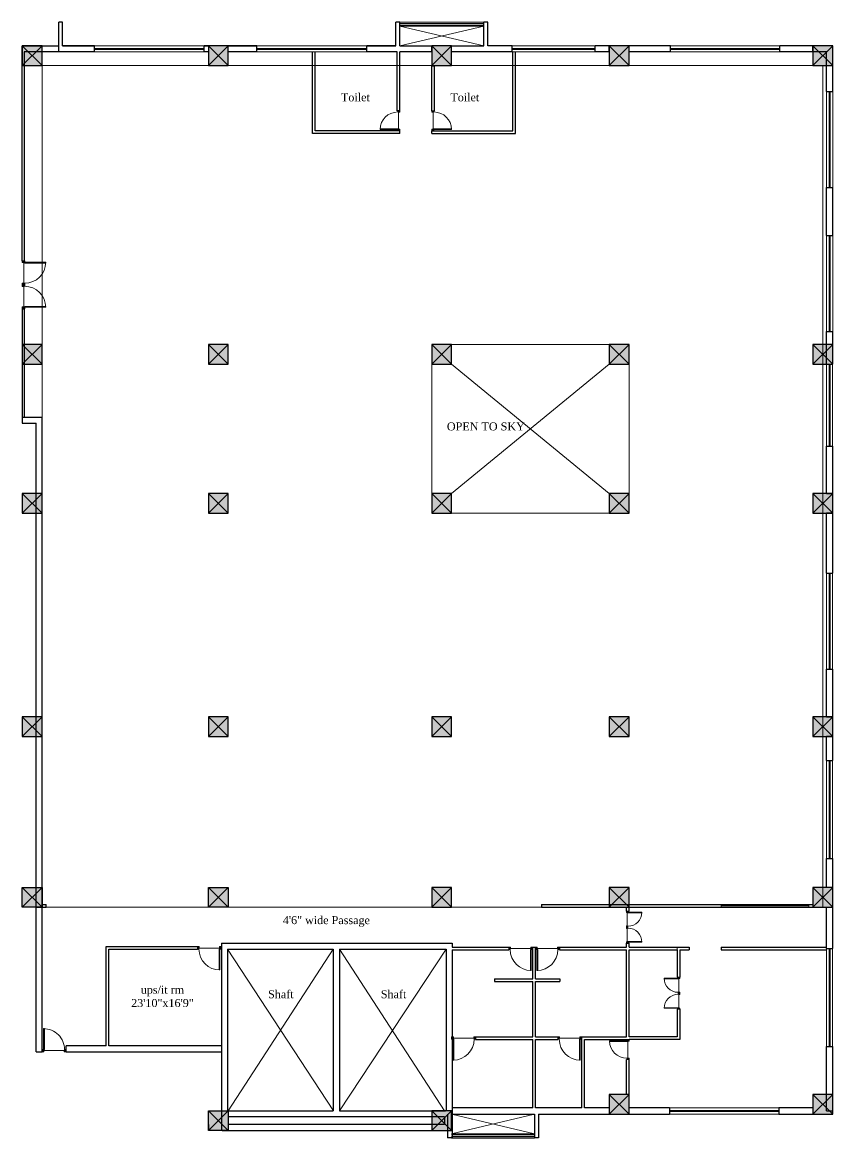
# Model space of a CAD drawing. Header units: inches. Extents: x 327481 to 195042051, y -335014 to 44773228.
# Drawn here: x 345970 to 347185, y -330353 to -328680 of the extents above; entities that cross this region are included whole.
import ezdxf

# ---------------------------------------------------------------- set-up
doc = ezdxf.new("R2010")
doc.units = ezdxf.units.IN
doc.header["$MEASUREMENT"] = 0
doc.linetypes.add('ACAD_ISO10W100', pattern=[18, 12, -3, 0, -3])
doc.layers.add('center', color=146, linetype='Continuous')
for name, color, linetype, lineweight in [('column 1', 146, 'Continuous', 30), ('DOOR', 47, 'Continuous', 9), ('ele1', 1, 'Continuous', 13), ('FLOOR--', 11, 'Continuous', 13), ('furniture', 251, 'Continuous', 13), ('GLASS', 140, 'Continuous', 5), ('ser.duct', 131, 'Continuous', 5), ('TEXT', 7, 'Continuous', 0), ('WALL', 12, 'Continuous', 30)]:
    doc.layers.add(name, color=color, linetype=linetype, lineweight=lineweight)
doc.styles.get("Standard").update_dxf_attribs({"font": 'times.ttf', "height": 12})

# ---------------------------------------------------------------- blocks, each defined once
blk = doc.blocks.new('RTU')
at = {"layer": 'DOOR'}
for points in [[(2799511, -182811), (2799511, -182874), (2799551, -182874), (2799551, -182886), (2799611, -182886), (2799611, -182811)], [(2798637, -183716, 0.009156), (2798637, -183748), (2799511, -183748), (2799511, -183716)], [(2799611, -183811), (2799611, -183736), (2799551, -183736), (2799551, -183748), (2799511, -183748), (2799511, -183811)]]:
    blk.add_hatch(color=256, dxfattribs=at).paths.add_polyline_path(points)
at = {"layer": 'DOOR', "ltscale": 300}
for p, q in [((2799511, -182811), (2799511, -182874)), ((2799611, -182811), (2799511, -182811)), ((2799551, -182874), (2799511, -182874)), ((2799551, -182874), (2799551, -182886)), ((2799611, -182886), (2799551, -182886)), ((2799551, -182886), (2799551, -183736)), ((2799611, -182811), (2799611, -182886)), ((2798637, -183748), (2798637, -183716)), ((2798637, -183716), (2799511, -183716)), ((2799511, -183748), (2798637, -183748)), ((2799511, -183716), (2799511, -183748)), ((2799511, -183811), (2799511, -183748)), ((2799551, -183748), (2799511, -183748)), ((2799611, -183811), (2799511, -183811)), ((2799611, -183736), (2799551, -183736)), ((2799551, -183748), (2799551, -183736)), ((2799611, -183811), (2799611, -183736))]:
    blk.add_line(p, q, dxfattribs=at)
blk.add_arc((2799511, -183748), 874, 90, 180, dxfattribs=at)
blk = doc.blocks.new('COLUMN1')
at = {"layer": 'column 1'}
h = blk.add_hatch(color=256, dxfattribs=at)
h.paths.add_polyline_path([(1, 1), (0, 1), (0.5, 0.5)])
h.paths.add_polyline_path([(1, 1), (0.5, 0.5), (1, 0)])
h.paths.add_polyline_path([(0.5, 0.5), (0, 0), (1, 0)])
h.paths.add_polyline_path([(0.5, 0.5), (0, 1), (0, 0)])
at = {"layer": 'column 1', "lineweight": 0, "ltscale": 0.3}
for p, q in [((0, 1), (1, 0)), ((0, 0), (1, 1))]:
    blk.add_line(p, q, dxfattribs=at)
at = {"layer": 'column 1', "ltscale": 0.3}
for p, q in [((1, 1), (0, 1)), ((0, 1), (0, 0)), ((1, 0), (1, 1)), ((0, 0), (1, 0))]:
    blk.add_line(p, q, dxfattribs=at)
blk = doc.blocks.new('HFGHGF')
at = {"layer": 'DOOR'}
for points in [[(341497.2, -325932.9), (341499.5, -325932.9), (341499.5, -325931.4), (341499.9, -325931.4), (341499.9, -325929.3), (341497.2, -325929.3)], [(341533.2, -325929.3), (341530.5, -325929.3), (341530.5, -325931.4), (341531, -325931.4), (341531, -325932.9), (341533.2, -325932.9)]]:
    blk.add_hatch(color=256, dxfattribs=at).paths.add_polyline_path(points)
h = blk.add_hatch(color=256, dxfattribs=at)
edge = h.paths.add_edge_path()
edge.add_line((341531, -325932.9), (341529.8, -325932.9))
edge.add_line((341529.8, -325932.9), (341529.8, -325964.3))
edge.add_ellipse((341531, -325932.9), major_axis=(22.2, 22.2), ratio=1, start_angle=222.9017, end_angle=225)
edge.add_line((341531, -325964.3), (341531, -325932.9))
at = {"layer": 'DOOR', "ltscale": 300}
for p, q in [((341497.2, -325929.3), (341499.9, -325929.3)), ((341497.2, -325929.3), (341497.2, -325932.9)), ((341499.9, -325929.3), (341499.9, -325931.4)), ((341533.2, -325929.3), (341530.5, -325929.3)), ((341530.5, -325929.3), (341530.5, -325931.4)), ((341533.2, -325929.3), (341533.2, -325932.9)), ((341497.2, -325932.9), (341499.5, -325932.9)), ((341499.5, -325931.4), (341499.9, -325931.4)), ((341499.5, -325931.4), (341499.5, -325932.9)), ((341499.9, -325931.4), (341530.5, -325931.4)), ((341529.8, -325964.3), (341529.8, -325932.9)), ((341529.8, -325932.9), (341531, -325932.9)), ((341531, -325931.4), (341530.5, -325931.4)), ((341531, -325931.4), (341531, -325932.9)), ((341533.2, -325932.9), (341531, -325932.9)), ((341531, -325932.9), (341531, -325964.3)), ((341531, -325964.3), (341529.8, -325964.3))]:
    blk.add_line(p, q, dxfattribs=at)
blk.add_ellipse((341531, -325932.9), major_axis=(22.2, 22.2), ratio=1, start_param=2.356194, end_param=3.926991, dxfattribs=at)

msp = doc.modelspace()

# ---------------------------------------------------------------- hatches: boundary and pattern name
at = {"layer": 'GLASS'}
for points in [[(346242.501, -328719.201), (346078.501, -328719.201), (346078.501, -328720.701), (346242.501, -328720.701)], [(346486.754, -328719.201), (346321.754, -328719.201), (346321.754, -328720.701), (346486.754, -328720.701)], [(346704.58, -328719.201), (346704.58, -328720.701), (346828.58, -328720.701), (346828.58, -328719.201)], [(346941.472, -328719.201), (346941.472, -328720.701), (347105.472, -328720.701), (347105.472, -328719.201)], [(347180.933, -328783.965), (347179.433, -328783.965), (347179.433, -328927.965), (347180.933, -328927.965)], [(347180.933, -328999.965), (347179.433, -328999.965), (347179.433, -329143.965), (347180.933, -329143.965)], [(347179.394, -329315.859), (347180.894, -329315.859), (347180.894, -329192.859), (347179.394, -329192.859)], [(347179.394, -329650.393), (347180.894, -329650.393), (347180.894, -329506.393), (347179.394, -329506.393)], [(347179.394, -329934.219), (347180.894, -329934.219), (347180.894, -329787.219), (347179.394, -329787.219)], [(347179.394, -330216.263), (347180.894, -330216.263), (347180.894, -330069.263), (347179.394, -330069.263)], [(346940.169, -330312.201), (346940.169, -330313.701), (347104.169, -330313.701), (347104.169, -330312.201)]]:
    msp.add_hatch(color=256, dxfattribs=at).paths.add_polyline_path(points)

# ---------------------------------------------------------------- linework, layer by layer
at = {"layer": 'ele1', "ltscale": 0.3}
for p, q in [((346436.627, -330312.535), (346277.729, -330070.236)), ((346436.304, -330070.236), (346278.754, -330312.554)), ((346445.364, -330070.236), (346602.929, -330312.535)), ((346445.364, -330312.535), (346605.554, -330070.236)), ((346613.58, -330347.027), (346738.042, -330347.03)), ((346613.58, -330352.936), (346738.042, -330352.939))]:
    msp.add_line(p, q, dxfattribs=at)
msp.add_lwpolyline([(346024.727, -328679.979), (346024.727, -328685.89)], dxfattribs=at)
msp.add_lwpolyline([(346535.755, -328679.979), (346661.807, -328679.979), (346661.807, -328685.89), (346535.755, -328685.89)], close=True, dxfattribs=at)
at = {"layer": 'FLOOR--'}
msp.add_line((346951.472, -330067.128), (346951.472, -330071.111), dxfattribs=at)
at = {"layer": 'furniture'}
for p, q in [((346078.501, -328715.421), (346242.501, -328715.421)), ((346321.754, -328715.421), (346486.754, -328715.421)), ((346704.58, -328715.421), (346828.58, -328715.421)), ((346941.472, -328715.421), (347105.472, -328715.421)), ((346078.501, -328724.481), (346242.501, -328724.481)), ((346321.754, -328724.481), (346486.754, -328724.481)), ((346704.58, -328724.481), (346828.58, -328724.481)), ((346941.472, -328724.481), (347105.472, -328724.481)), ((347175.653, -328927.965), (347175.653, -328783.965)), ((347184.713, -328927.965), (347184.713, -328783.965)), ((346409.253, -328846.595), (346451.253, -328846.595)), ((347175.653, -329143.965), (347175.653, -328999.965)), ((347184.713, -329143.965), (347184.713, -328999.965)), ((345999.734, -329188.859), (345999.734, -329192.859)), ((346613.58, -329188.859), (346613.58, -329192.859)), ((346879.472, -329188.859), (346879.472, -329192.859)), ((346613.58, -329386.85), (346849.928, -329192.859)), ((346849.928, -329386.85), (346613.58, -329192.859)), ((347175.614, -329315.859), (347175.614, -329192.859)), ((347184.674, -329315.859), (347184.674, -329192.859)), ((346879.472, -329412.393), (346879.472, -329416.393)), ((347175.614, -329650.393), (347175.614, -329506.393)), ((347184.674, -329650.393), (347184.674, -329506.393)), ((346278.754, -329721.676), (346274.747, -329721.676)), ((346278.754, -329721.676), (346278.754, -329725.676)), ((346584.037, -329725.676), (346584.037, -329721.676)), ((346584.037, -329751.219), (346588.037, -329751.219)), ((347175.614, -329934.219), (347175.614, -329787.219)), ((347184.674, -329934.219), (347184.674, -329787.219)), ((346609.58, -329977.719), (346613.58, -329977.719)), ((346879.472, -329977.719), (346875.472, -329977.719)), ((345999.733, -330003.255), (345999.733, -330007.253)), ((347017.501, -330007.263), (347017.501, -330003.263)), ((347149.169, -330005.263), (347017.501, -330005.263)), ((347149.169, -330007.263), (347149.169, -330003.263)), ((347175.614, -330216.263), (347175.614, -330069.263)), ((347184.674, -330216.263), (347184.674, -330069.263)), ((346955.472, -330112.4), (346951.472, -330112.4)), ((346955.472, -330160.396), (346951.472, -330160.396)), ((346940.169, -330308.421), (347104.169, -330308.421)), ((346940.169, -330317.481), (347104.169, -330317.481))]:
    msp.add_line(p, q, dxfattribs=at)
for points in [[(345999.734, -328744.965), (347169.941, -328744.965), (347169.941, -330007.263), (345999.734, -330007.263)], [(346584.037, -329163.315), (346879.472, -329163.315), (346879.472, -329416.393), (346584.037, -329416.393)]]:
    msp.add_lwpolyline(points, close=True, dxfattribs=at)
at = {"layer": 'GLASS', "ltscale": 0.3}
for p, q in [((346535.755, -328681.876), (346661.807, -328681.876)), ((346535.755, -328684.179), (346661.807, -328684.179)), ((346613.58, -330348.876), (346738.042, -330348.879)), ((346613.58, -330350.963), (346738.042, -330350.965))]:
    msp.add_line(p, q, dxfattribs=at)
at = {"layer": 'GLASS'}
for points in [[(346242.501, -328720.701), (346078.501, -328720.701), (346078.501, -328719.201), (346242.501, -328719.201)], [(346486.754, -328720.701), (346321.754, -328720.701), (346321.754, -328719.201), (346486.754, -328719.201)], [(346828.58, -328720.701), (346704.58, -328720.701), (346704.58, -328719.201), (346828.58, -328719.201)], [(347179.433, -328927.965), (347179.433, -328783.965)], [(347180.933, -328783.965), (347180.933, -328927.965)], [(347179.433, -329143.965), (347179.433, -328999.965)], [(347180.933, -328999.965), (347180.933, -329143.965)], [(347179.394, -329315.859), (347179.394, -329192.859)], [(347180.894, -329192.859), (347180.894, -329315.859)], [(347179.394, -329650.393), (347179.394, -329506.393)], [(347180.894, -329506.393), (347180.894, -329650.393)], [(347180.894, -329787.219), (347180.894, -329934.219), (347179.394, -329934.219), (347179.394, -329787.219)], [(347180.894, -330069.263), (347180.894, -330216.263), (347179.394, -330216.263), (347179.394, -330069.263)]]:
    msp.add_lwpolyline(points, dxfattribs=at)
for points in [[(347105.472, -328719.201), (347105.472, -328720.701), (346941.472, -328720.701), (346941.472, -328719.201)], [(347104.169, -330312.201), (347104.169, -330313.701), (346940.169, -330313.701), (346940.169, -330312.201)]]:
    msp.add_lwpolyline(points, close=True, dxfattribs=at)
at = {"layer": 'ser.duct', "linetype": 'ACAD_ISO10W100', "ltscale": 400}
for p, q in [((346535.755, -328685.89), (346661.807, -328715.429)), ((346661.807, -328685.89), (346535.755, -328715.429)), ((346613.58, -330317.479), (346738.042, -330347.03)), ((346738.042, -330317.482), (346613.58, -330347.027))]:
    msp.add_line(p, q, dxfattribs=at)
at = {"layer": 'TEXT'}
msp.add_line((346853.931, -328744.967), (346849.931, -328744.967), dxfattribs=at)
at = {"layer": 'WALL'}
for p, q in [((346024.727, -328724.421), (346024.727, -328679.982)), ((346024.727, -328715.421), (346024.727, -328679.982)), ((346030.636, -328679.982), (346024.727, -328679.982)), ((346030.636, -328715.421), (346030.636, -328679.982)), ((346529.846, -328715.421), (346529.846, -328679.982)), ((346535.755, -328679.982), (346529.846, -328679.982)), ((346535.755, -328715.429), (346535.755, -328679.982)), ((346661.807, -328715.429), (346661.807, -328679.982)), ((346667.715, -328679.982), (346661.807, -328679.982)), ((346667.715, -328715.421), (346667.715, -328679.982)), ((346078.501, -328715.421), (346030.636, -328715.421)), ((346078.501, -328724.421), (346078.501, -328715.421)), ((346249.211, -328715.421), (346242.501, -328715.421)), ((346242.501, -328724.421), (346242.501, -328715.421)), ((346249.211, -328715.421), (346249.211, -328724.421)), ((346321.754, -328715.421), (346278.754, -328715.421)), ((346278.754, -328724.421), (346278.754, -328715.421)), ((346321.754, -328724.421), (346321.754, -328715.421)), ((346529.846, -328715.421), (346486.754, -328715.421)), ((346486.754, -328724.421), (346486.754, -328715.421)), ((346535.755, -328715.429), (346584.037, -328715.429)), ((346584.037, -328724.421), (346584.037, -328715.429)), ((346584.037, -328724.421), (346584.037, -328715.429)), ((346613.58, -328715.429), (346661.807, -328715.429)), ((346613.58, -328724.421), (346613.58, -328715.429)), ((346704.58, -328715.421), (346667.715, -328715.421)), ((346704.58, -328724.421), (346704.58, -328715.421)), ((346849.928, -328715.421), (346828.58, -328715.421)), ((346828.58, -328724.421), (346828.58, -328715.421)), ((346849.928, -328724.421), (346849.928, -328715.421)), ((346941.472, -328715.421), (346879.472, -328715.421)), ((346879.472, -328724.421), (346879.472, -328715.421)), ((346941.472, -328724.421), (346941.472, -328715.421)), ((347155.169, -328715.421), (347105.472, -328715.421)), ((347105.472, -328724.421), (347105.472, -328715.421)), ((347155.169, -328724.421), (347155.169, -328715.421)), ((346078.501, -328724.421), (346024.727, -328724.421)), ((346249.211, -328724.421), (346242.501, -328724.421)), ((346321.754, -328724.421), (346278.754, -328724.421)), ((346405.255, -328846.595), (346405.254, -328724.421)), ((346409.255, -328842.597), (346409.254, -328724.421)), ((346531.754, -328724.421), (346486.754, -328724.421)), ((346531.754, -328812.596), (346531.754, -328724.421)), ((346584.037, -328724.421), (346535.755, -328724.421)), ((346535.755, -328812.596), (346535.755, -328724.421)), ((346704.58, -328724.481), (346613.58, -328724.421)), ((346705.584, -328842.597), (346705.585, -328724.421)), ((346709.584, -328846.597), (346709.585, -328724.421)), ((346849.931, -328724.421), (346828.58, -328724.421)), ((346941.472, -328724.421), (346879.472, -328724.421)), ((347175.614, -328724.421), (347105.472, -328724.421)), ((347175.614, -328783.965), (347175.614, -328724.421)), ((346584.037, -328812.596), (346584.037, -328745.07)), ((346584.037, -328745.07), (346588.037, -328745.07)), ((346588.037, -328812.596), (346588.037, -328745.07)), ((347175.614, -328744.965), (347184.713, -328744.965)), ((347184.713, -328783.965), (347184.713, -328744.965)), ((347175.614, -328783.965), (347184.713, -328783.965)), ((346535.755, -328812.596), (346531.754, -328812.596)), ((346584.037, -328812.596), (346588.037, -328812.596)), ((346535.754, -328846.594), (346405.255, -328846.595)), ((346535.756, -328842.597), (346409.255, -328842.597)), ((346535.754, -328846.594), (346535.756, -328842.597)), ((346584.037, -328846.597), (346584.037, -328842.597)), ((346584.037, -328842.597), (346705.584, -328842.597)), ((346584.037, -328846.597), (346709.584, -328846.597)), ((347175.614, -328999.965), (347175.614, -328927.965)), ((347175.614, -328927.965), (347184.713, -328927.965)), ((347184.713, -328999.965), (347184.713, -328927.965)), ((347175.614, -328999.965), (347184.713, -328999.965)), ((345970.191, -329037.692), (345973.791, -329037.692)), ((345970.191, -329109.692), (345973.791, -329109.692)), ((347175.614, -329192.859), (347175.614, -329143.965)), ((347175.614, -329143.965), (347184.713, -329143.965)), ((347184.713, -329192.859), (347184.713, -329143.965)), ((345990.753, -329192.859), (345999.734, -329192.859)), ((347175.614, -329192.859), (347184.713, -329192.859)), ((345970.191, -329272.461), (345990.753, -329272.461)), ((345990.753, -329272.461), (345999.734, -329272.461)), ((345999.734, -330224.361), (345999.734, -329272.724)), ((345990.753, -330224.361), (345990.753, -329281.461)), ((345990.753, -330215.301), (345990.753, -329281.521)), ((347175.614, -329386.85), (347175.614, -329315.859)), ((347175.614, -329315.859), (347184.713, -329315.859)), ((347184.713, -329386.854), (347184.713, -329315.859)), ((347175.614, -329386.85), (347184.713, -329386.85)), ((347175.614, -329506.393), (347175.614, -329416.393)), ((347184.713, -329416.393), (347175.614, -329416.393)), ((347184.713, -329506.393), (347184.713, -329416.393)), ((347175.614, -329506.393), (347184.713, -329506.393)), ((347175.614, -329721.676), (347175.614, -329650.393)), ((347175.614, -329650.393), (347184.713, -329650.393)), ((347184.713, -329721.676), (347184.713, -329650.393)), ((347175.614, -329721.676), (347184.713, -329721.676)), ((347175.614, -329787.219), (347175.614, -329751.219)), ((347184.713, -329751.219), (347175.614, -329751.219)), ((347184.713, -329787.219), (347184.713, -329751.219)), ((347175.614, -329787.219), (347184.713, -329787.219)), ((347175.614, -329977.719), (347175.614, -329934.219)), ((347175.614, -329934.219), (347184.713, -329934.219)), ((347184.713, -329977.719), (347184.713, -329934.219)), ((347184.713, -329977.719), (347175.614, -329977.719)), ((345990.428, -330007.263), (346005.734, -330007.263)), ((345999.734, -330003.263), (346005.734, -330003.263)), ((346005.734, -330007.263), (346005.734, -330003.263)), ((346584.037, -330003.26), (346584.037, -330007.263)), ((346748.298, -330003.263), (347155.169, -330003.263)), ((346748.298, -330003.263), (346748.298, -330007.263)), ((346748.298, -330007.263), (347155.169, -330007.263)), ((346875.472, -330013.197), (346875.472, -330007.263)), ((346879.472, -330007.263), (346879.472, -330003.263)), ((346879.472, -330013.197), (346879.472, -330007.263)), ((347175.614, -330069.263), (347175.614, -330007.263)), ((347175.614, -330007.263), (347184.713, -330007.263)), ((347184.713, -330069.263), (347184.713, -330007.263)), ((346875.472, -330013.197), (346879.472, -330013.197)), ((346268.654, -330061.176), (346614.614, -330061.176)), ((346268.654, -330061.176), (346268.654, -330342.098)), ((346614.614, -330061.176), (346614.614, -330067.132)), ((346875.472, -330067.128), (346875.472, -330061.194)), ((346875.472, -330061.194), (346879.472, -330061.194)), ((346879.472, -330067.128), (346879.472, -330061.194)), ((346095.734, -330215.301), (346095.734, -330066.381)), ((346095.734, -330066.381), (346232.654, -330066.381)), ((346099.734, -330215.301), (346099.734, -330070.381)), ((346099.734, -330070.381), (346232.654, -330070.381)), ((346232.654, -330066.381), (346232.654, -330070.381)), ((346268.654, -330067.127), (346268.654, -330312.535)), ((346277.729, -330070.236), (346436.304, -330070.236)), ((346277.729, -330070.236), (346277.729, -330312.554)), ((346436.304, -330070.236), (346436.304, -330312.535)), ((346445.364, -330070.236), (346605.554, -330070.236)), ((346445.364, -330070.236), (346445.364, -330312.535)), ((346605.554, -330070.236), (346605.554, -330312.554)), ((346614.614, -330067.132), (346699.145, -330067.13)), ((346614.614, -330071.119), (346699.145, -330071.117)), ((346614.614, -330071.119), (346614.614, -330352.936)), ((346699.145, -330067.127), (346699.145, -330071.118)), ((346735.144, -330114.764), (346735.145, -330067.128)), ((346735.145, -330067.128), (346739.148, -330067.128)), ((346739.148, -330114.764), (346739.148, -330067.128)), ((346775.148, -330067.128), (346875.472, -330067.128)), ((346775.148, -330067.128), (346775.148, -330071.117)), ((346775.148, -330071.115), (346875.472, -330071.113)), ((346875.472, -330201.7), (346875.472, -330071.113)), ((346879.472, -330067.128), (346969.504, -330067.128)), ((346879.472, -330071.113), (346951.472, -330071.111)), ((346879.472, -330201.685), (346879.472, -330071.113)), ((346951.472, -330071.111), (346951.472, -330112.4)), ((346955.472, -330071.111), (346969.505, -330071.111)), ((346955.472, -330071.111), (346955.472, -330112.4)), ((346969.504, -330067.128), (346969.505, -330071.111)), ((347017.501, -330067.128), (347017.501, -330071.11)), ((347017.501, -330067.129), (347175.614, -330067.129)), ((347017.501, -330071.11), (347175.614, -330071.105)), ((347175.614, -330069.263), (347184.713, -330069.263)), ((346677.783, -330114.764), (346735.144, -330114.764)), ((346677.783, -330114.764), (346677.783, -330118.764)), ((346677.783, -330118.764), (346735.144, -330118.764)), ((346735.143, -330201.699), (346735.144, -330118.764)), ((346739.147, -330201.699), (346739.148, -330118.764)), ((346739.148, -330114.764), (346775.623, -330114.764)), ((346739.148, -330118.764), (346775.623, -330118.764)), ((346775.623, -330114.764), (346775.623, -330118.764)), ((346951.472, -330160.396), (346951.472, -330201.685)), ((346955.472, -330160.396), (346955.472, -330205.685)), ((346649.58, -330201.699), (346735.143, -330201.699)), ((346649.58, -330201.699), (346649.58, -330205.69)), ((346649.58, -330205.69), (346735.143, -330205.688)), ((346735.142, -330308.421), (346735.143, -330205.688)), ((346739.147, -330201.699), (346772.703, -330201.7)), ((346739.147, -330205.688), (346772.703, -330205.687)), ((346739.147, -330308.421), (346739.147, -330205.688)), ((346772.703, -330201.699), (346772.703, -330205.692)), ((346808.701, -330308.421), (346808.702, -330201.7)), ((346808.702, -330201.7), (346875.472, -330201.7)), ((346812.706, -330308.421), (346812.707, -330205.686)), ((346812.707, -330205.686), (346879.472, -330205.685)), ((346951.472, -330201.685), (346879.472, -330201.685)), ((346955.472, -330205.685), (346879.472, -330205.685)), ((345990.753, -330224.361), (345999.734, -330224.361)), ((346095.734, -330215.301), (346035.734, -330215.301)), ((346035.734, -330224.361), (346035.734, -330215.301)), ((346035.734, -330224.361), (346268.654, -330224.361)), ((346268.654, -330215.301), (346099.734, -330215.301)), ((347175.614, -330312.554), (347175.614, -330216.263)), ((347175.614, -330216.263), (347184.713, -330216.263)), ((347184.713, -330312.555), (347184.713, -330216.263)), ((346879.472, -330235.762), (346875.472, -330235.762)), ((346875.472, -330287.938), (346875.472, -330235.762)), ((346879.472, -330287.938), (346879.472, -330235.762)), ((346278.739, -330312.554), (346278.754, -330312.554)), ((346278.754, -330312.554), (346436.304, -330312.554)), ((346445.364, -330312.554), (346604.52, -330312.554)), ((346735.142, -330308.421), (346614.614, -330308.421)), ((346808.701, -330308.421), (346739.147, -330308.421)), ((346849.928, -330308.421), (346812.706, -330308.421)), ((346940.169, -330308.421), (346879.456, -330308.421)), ((346940.169, -330308.421), (346940.169, -330317.481)), ((347155.169, -330308.421), (347104.169, -330308.421)), ((347104.169, -330308.421), (347104.169, -330317.481)), ((347155.169, -330308.421), (347155.169, -330317.481)), ((347175.614, -330312.554), (347184.713, -330312.555)), ((346602.929, -330321.595), (346278.739, -330321.595)), ((346278.739, -330321.595), (346278.739, -330333.038)), ((346602.929, -330321.595), (346602.929, -330333.038)), ((346607.672, -330317.479), (346607.672, -330352.936)), ((346613.58, -330317.479), (346738.041, -330317.482)), ((346738.042, -330317.478), (346738.042, -330352.939)), ((346743.95, -330317.481), (346849.928, -330317.481)), ((346743.95, -330317.481), (346743.95, -330352.961)), ((346879.456, -330317.481), (346940.169, -330317.481)), ((347104.169, -330317.481), (347155.169, -330317.481)), ((346249.211, -330333.038), (346249.211, -330342.098)), ((346269.679, -330342.098), (346607.672, -330342.095)), ((346602.929, -330333.038), (346278.739, -330333.038)), ((346613.58, -330347.027), (346738.042, -330347.03)), ((346613.58, -330352.936), (346607.672, -330352.936)), ((346613.58, -330352.936), (346738.042, -330352.939)), ((346743.95, -330352.939), (346738.042, -330352.939))]:
    msp.add_line(p, q, dxfattribs=at)
for points in [[(345970.191, -329037.692), (345970.191, -328715.421), (346024.727, -328715.421)], [(346030.636, -328715.421), (346078.501, -328715.421)], [(346242.501, -328715.421), (346249.211, -328715.421)], [(346278.754, -328715.421), (346321.754, -328715.421)], [(346486.754, -328715.421), (346529.846, -328715.421)], [(346024.727, -328724.421), (345973.191, -328724.421), (345973.191, -329037.692)], [(345970.191, -329109.692), (345970.191, -329281.461), (345990.753, -329281.461)], [(345973.191, -329109.692), (345973.191, -329272.461)]]:
    msp.add_lwpolyline(points, dxfattribs=at)

# ---------------------------------------------------------------- block references
at = {"layer": 'center', "xscale": 29.5434782608645, "yscale": 29.5434782608645, "zscale": 39.3913043478359}
for p in [(345970.191, -328744.965), (346249.211, -328744.965), (346584.037, -328744.972), (346849.928, -328744.965), (347155.169, -328744.965), (345970.191, -329192.859), (346249.211, -329192.859), (346584.037, -329192.859), (346849.928, -329192.859), (347155.169, -329192.859), (345970.191, -329416.393), (346249.211, -329416.393), (346584.037, -329416.393), (346849.928, -329416.393), (347155.169, -329416.393), (345970.191, -329751.219), (346249.211, -329751.219), (346584.037, -329751.219), (346849.928, -329751.219), (347155.169, -329751.219), (346584.037, -330007.263), (346849.928, -330007.263), (347155.169, -330007.263), (346849.928, -330317.481), (347155.169, -330317.481)]:
    msp.add_blockref('COLUMN1', p, dxfattribs=at)
at = {"layer": 'center', "xscale": -29.5434782608645, "yscale": 29.5434782608645, "zscale": 39.3913043478359, "rotation": 180}
for p in [(345970.191, -329977.719), (346249.211, -329977.719), (346249.211, -330312.554)]:
    msp.add_blockref('COLUMN1', p, dxfattribs=at)
at = {"layer": 'center', "lineweight": 25, "xscale": 29.5434782608645, "yscale": 29.5434782608645, "zscale": 39.3913043478359}
msp.add_blockref('COLUMN1', (346584.037, -330342.098), dxfattribs=at)
at = {"layer": 'DOOR'}
for p, xscale, yscale, zscale in [((262547.436, -323328.259), 0.02999999997700797, 0.02999999997700797, 0.02999999997700797), ((430572.356, -323328.259), -0.03000000002793968, 0.0300000000061118, 0.02999999997065208), ((446756.176, -322492.485), -0.03599999996367842, 0.03599999996367842, 0.03599999995395007), ((414061.423, -325650.032), -0.02399831927323248, 0.0239983192877844, 0.02399831926878464), ((279769.52, -325749.234), 0.02399831927323248, 0.02399831927323248, 0.02399831927323248)]:
    msp.add_blockref('RTU', p, dxfattribs=dict(at, xscale=xscale, yscale=yscale, zscale=zscale))
for p, xscale, yscale, zscale, rotation in [((446756.176, -335654.898), 0.03599999996367842, 0.03599999996367842, 0.03599999996367842, 180), ((414061.423, -334424.359), 0.02399831927323248, 0.02399831927323248, 0.02399831927323248, 180), ((339651.448, -430852.366), 0.03599999996367842, 0.03599999996367842, 0.03599999996367842, 90), ((340117.939, -430853.113), 0.03599999996367842, 0.03599999996367842, 0.03599999996367842, 90), ((353356.354, -430853.113), -0.03599999996367842, 0.03599999996367842, 0.03599999995395007, 270), ((279769.52, -334523.562), -0.02399831927323248, 0.0239983192877844, 0.02399831926878464, 180), ((353230.786, -430987.684), -0.03599999996367842, 0.03599999996367842, 0.03599999995395007, 270), ((340191.496, -430987.684), 0.03599999996367842, 0.03599999996367842, 0.03599999996367842, 90), ((262891.151, -335720.101), -0.02999999997700797, 0.0300000000061118, 0.02999999997065208, 180)]:
    msp.add_blockref('RTU', p, dxfattribs=dict(at, xscale=xscale, yscale=yscale, zscale=zscale, rotation=rotation))
at = {"layer": 'furniture', "rotation": 180}
msp.add_blockref('HFGHGF', (687532.983, -656153.64), dxfattribs=at)

# ---------------------------------------------------------------- texts
at = {"layer": 'TEXT', "linetype": 'ByBlock', "lineweight": 30, "char_height": 12, "attachment_point": 2}
for s, insert, width in [('Toilet', (346469.385, -328786.458), 64.18895), ('Toilet', (346633.428, -328786.458), 64.18895), ('4\'6" wide Passage', (346425.882, -330020.646), 357.74515), ('ups/it rm \\P23\'10"x16\'9"', (346180.173, -330124.996), 186.36533)]:
    msp.add_mtext(s, dxfattribs=dict(at, insert=insert, width=width))
at = {"layer": 'TEXT', "linetype": 'ByBlock', "lineweight": 30, "insert": (346664.902, -329280.086), "char_height": 12, "attachment_point": 2}
msp.add_mtext_dynamic_manual_height_columns('OPEN TO SKY', width=156.15288, gutter_width=60, heights=[0], dxfattribs=at)
at = {"layer": 'TEXT', "color": 0, "char_height": 12, "width": 37.42754, "attachment_point": 1}
for insert in [(346338.501, -330131.775), (346507.503, -330131.775)]:
    msp.add_mtext('Shaft', dxfattribs=dict(at, insert=insert))

doc.saveas('drawing.dxf')
